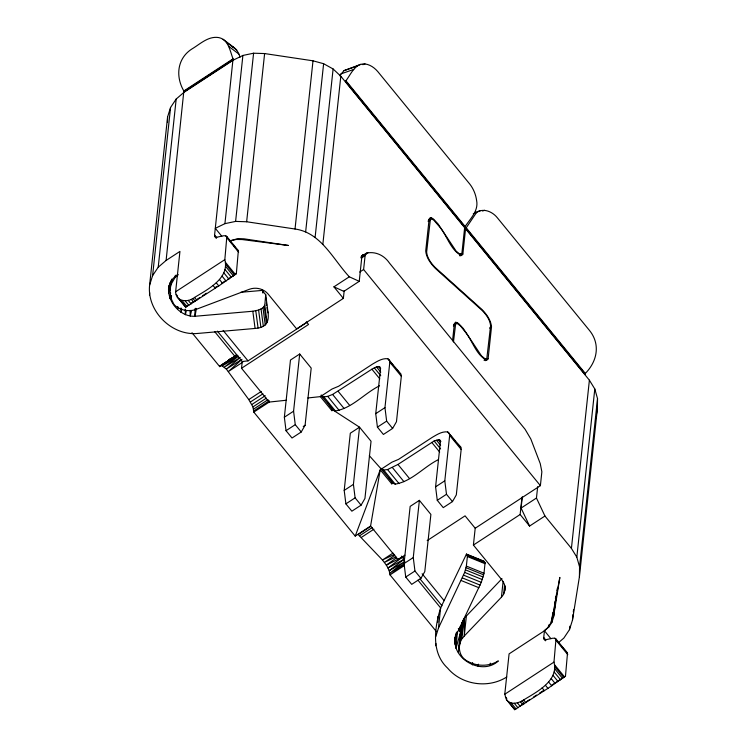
<?xml version="1.0" encoding="UTF-8"?>
<svg xmlns="http://www.w3.org/2000/svg" width="747" height="747" viewBox="0 0 747 747"><rect width="100%" height="100%" fill="white"/><g stroke="black" fill="none" stroke-linecap="round" stroke-linejoin="round"><path stroke-width="1.12" d="M267.977 311.882C269.536 322.853 265.39 327.728 255.091 328.447L197.516 333.461C171.614 335.926 146.767 310.957 149.605 285.139L167.58 116.943L170.568 107.447L176.189 99.024L184.079 92.245L233.279 60.115L242.896 55.446L253.588 53.214L264.615 53.56L313.002 60.815L323.619 63.71L333.106 68.967L340.809 76.231L464.643 227.648L461.935 252.972L459.629 255.222M167.515 122.452L167.58 116.943M262.655 291.115L265.699 294.673L264.793 305.196L262.991 307.848L258.602 310.061L252.813 311.238L195.238 316.252C179.822 317.223 166.161 300.565 168.869 285.671M506.765 676.987C488.23 688.818 461.795 685.027 447.621 668.117C430.814 652.542 434.623 627.527 440.618 607.89L466.464 554.097L484.121 561.258L484.252 562.463L485.055 562.893L484.009 573.248L481.283 582.343L456.109 635.239C448.686 657.164 481.367 676.875 498.333 660.908C489.22 666.52 477.473 666.613 468.117 661.515C453.326 654.475 461.487 636.295 461.618 624.1L459.172 648.209L460.544 638.181M437.835 622.158L437.901 616.527M558.588 642.588L563.854 638.078L569.475 629.656L572.463 620.159L579.42 576.749L579.551 566.833L597.525 398.627L594.799 388.954L589.392 380.186L465.558 228.769L476.493 212.578C483.486 207.582 492.684 211.803 497.446 217.9L589.523 330.482C600.625 344.236 597.283 361.343 585.303 373.444L584.789 374.564M579.42 576.749L597.395 408.553L597.525 398.627M240.861 292.282L262.599 290.387L262.897 292.964M435.744 636.705L438.461 628.078L464.653 572.417L466.361 566.086L467.379 556.524L466.464 554.097M166.105 260.451L179.943 251.412L175.629 291.778C175.825 301.891 188.216 302.824 194.528 297.455C207.143 289.696 229.824 278.444 224.828 259.639L226.845 236.556L225.641 235.753L223.586 235.763L216.079 237.387L214.865 236.584L214.585 235.044L233.045 58.854C229.992 51.113 228.657 39.703 218.871 37.602C208.329 35.753 200.047 44.185 191.727 49.087C177.095 58.565 175.405 76.558 183.855 90.994L166.105 260.451L158.215 267.221L152.593 275.643L149.605 285.139M506.429 699.575C510.462 705.411 518.698 703.347 523.675 699.92C536.29 692.161 558.971 680.909 553.975 662.103L555.992 639.021L554.788 638.218L552.733 638.227L545.226 639.852L544.012 639.049L543.732 637.508L544.451 630.776L548.756 627.078L551.828 622.494L553.452 617.311L559.848 577.412L552.126 618.6L550.436 623.596L547.402 628.022L543.209 631.588L509.09 653.877L504.776 694.243L506.429 699.575L514.664 709.641L547.934 688.379L565.479 676.175L567.505 653.093L555.992 639.021M195.481 308.436L195.238 316.252L196.078 308.408M459.172 648.209L459.657 643.774L461.385 639.619L464.251 636.033L501.424 597.208C505.915 592.586 506.092 584.929 501.984 580.008L473.402 545.058L475.204 528.241L465.073 515.85L427.191 540.604M466.408 615.845L464.251 636.033L464.578 617.89L461.385 639.619L462.094 622.615L464.578 617.89L501.993 578.673M195.779 308.427L195.238 316.252L195.182 308.436M344.208 290.527L343.368 298.38L296.634 328.904L268.052 293.963C263.607 288.715 255.96 286.904 249.545 289.22L196.863 309.09C189.224 312.19 179.999 310.509 174.098 304.701L170.867 298.053L171.063 295.756M457.388 631.925L455.941 648.461L460.554 632.261L458.331 628.46M461.385 639.619L463.131 620.169M171.791 279.219L169.933 290.882L170.867 298.053L171.586 295.943M455.549 634.885L454.699 644.063L456.959 631.925M461.618 624.1L459.657 643.774L462.094 622.615M171.044 280.47L169.933 290.882L171.026 281.74M149.475 295.065L149.727 292.74M152.593 275.643L170.568 107.447M158.215 267.221L176.189 99.024M168.542 293.403L169.662 282.964M170.652 292.88L170.036 298.679L171.175 296.736M221.775 236.229L215.304 228.311L224.922 223.652L242.896 55.446M224.922 223.652L235.604 221.411L253.588 53.214M177.282 297.11L185.723 307.185L218.796 285.914L236.332 273.71L238.358 250.628L226.845 236.556M235.604 221.411L246.641 221.756L264.615 53.56M286.25 400.252L269.181 402.073L241.524 368.262L242.243 361.529L217.396 331.145M361.847 255.819L363.77 254.559L362.837 254.708L361.893 256.408L359.232 281.33L349.307 276.801C333.106 259.498 321.201 232.644 295.028 229.012L313.002 60.815M284.355 417.228L290.471 360.035L299.696 354.013L311.2 368.084L305.093 425.267L301.246 431.99L292.021 438.013L286.036 430.692L284.355 417.228L293.58 411.195L299.696 354.013M305.644 231.915L323.619 63.71M315.131 237.172L333.106 68.967M322.835 244.428L340.809 76.231M379.551 385.797C364.545 393.193 352.388 408.133 335.375 410.953L332.975 409.991L331.901 410.701L332.144 408.432M540.389 485.653L363.612 269.508L365.096 255.642L366.478 253.102C375.741 251.132 384.36 255.53 389.495 263.121L525.076 429.264L530.828 439.003L540.268 463.682L541.864 471.787L540.389 485.653L475.204 528.241M344.199 490.396L350.315 433.213L359.54 427.191L371.044 441.262L364.938 498.445L361.09 505.159L351.865 511.191L345.889 503.87L344.199 490.396L353.424 484.373L359.54 427.191L332.975 409.991L320.986 395.2L323.862 396.881L335.375 410.953M307.876 397.955L320.388 396.629L332.013 389.028L338.662 386.227L372.445 364.153C377.123 361.473 382.231 357.99 387.889 358.765L400.971 374.07L401.326 376.264L396.47 421.71L392.623 428.433L383.407 434.455L377.422 427.135L375.732 413.67L380.596 368.224L379.625 366.506L376.451 366.861L371.903 369.205L332.602 394.444L327.69 396.368L323.862 396.881M392.623 428.433L386.647 421.112L384.957 407.638L389.813 362.192L389.467 359.998M438.433 459.601C423.782 466.856 411.868 481.423 395.219 484.131L392.819 483.169L391.745 483.869L391.988 481.61M465.558 228.769L462.86 254.101L461.431 255.586C450.329 249.965 447.154 235.464 439.376 226.612L433.708 220.01L431.168 218.843L430.403 219.198L426.63 252.103C427.163 258.014 431.01 263.159 435.025 267.305L481.927 309.473C486.586 314.17 490.882 320.108 491.517 326.841L488.099 358.803L486.699 360.259C475.596 354.61 472.44 340.072 464.634 331.21L460.572 326.037L457.547 323.722L456.417 323.442L453.737 325.048M404.043 563.574L410.159 506.391L419.384 500.359L430.888 514.431L424.782 571.623L420.935 578.337L411.709 584.359L405.733 577.048L404.043 563.574L413.268 557.551L419.384 500.359M225.827 362.099L221.14 365.236L226.35 369.074L248.779 399.589L252.925 406.919L253.803 412.111L355.208 536.094L380.232 469.798L391.858 462.206L398.506 459.396L432.289 437.331C436.967 434.642 442.075 431.159 447.733 431.943L460.824 447.238L461.17 449.442L456.314 494.887L452.477 501.601L443.251 507.633L437.266 500.313L435.585 486.839L440.441 441.393L439.469 439.684L434.119 440.991L397.964 464.447L387.534 469.546L383.706 470.059L381.306 469.097L369.317 455.67M452.551 340.8L454.381 323.619L455.661 322.134L458.565 323.46L463.261 328.437L481.442 355.824L484.71 358.551L486.801 358.653L490.592 325.711C490.041 319.819 486.278 314.627 482.207 310.519L435.305 268.35C430.72 263.616 426.313 257.734 425.715 250.973L429.133 219.02L430.403 217.536L433.307 218.862L438.003 223.839L456.118 251.095L459.433 253.868L461.543 253.961M453.466 341.93L455.661 323.796M452.477 501.601L446.491 494.29L444.801 480.816L449.666 435.37L449.311 433.167M435.632 645.725L435.865 643.484M438.461 628.078L440.618 607.89M458.397 652.448L460.554 632.261M472.375 664.905L472.618 662.589M478.164 666.492L478.416 664.167M490.013 665.456L490.256 663.14M501.424 597.208L503.095 581.502M503.627 594.126L504.589 585.153M504.841 590.606L505.317 586.124M537.672 486.708L536.458 498.034L544.946 516.028L529.576 526.065L520.136 514.524L521.938 497.707M529.576 526.065L521.089 508.081L522.302 496.755M548.756 627.078L548.998 624.763M552.126 618.6L552.743 612.857M551.828 622.494L552.817 613.212M555.189 601.074L553.452 617.311L556.608 593.267M555.432 598.749L555.684 596.433M579.551 566.833L576.824 557.159L571.418 548.391L589.392 380.186M576.824 557.159L594.799 388.954M569.475 629.656L569.849 626.173M572.463 620.159L573.08 614.361M573.322 612.036L573.575 609.72M455.016 637.247L454.755 639.553L455.035 637.303M171.913 279.294L171.38 283.832L175.069 277.52L178.281 274.663M175.069 277.52L175.34 275.241M556.907 590.98L557.206 588.683M170.867 298.053L171.175 295.775M461.002 634.838L461.31 632.616M595.742 418.834L596.106 416.546M596.479 414.268L597.395 408.553M177.954 306.849L177.581 309.09L177.571 306.784M355.208 536.094L370.577 526.056L380.232 469.798L391.745 483.869M181.754 309.015L181.082 312.386L181.017 307.923M186.367 310.463L185.396 314.776L185.256 309.118M345.413 81.862L345.926 80.741C350.969 74.242 354.993 63.196 365.003 63.943C370.129 64.615 374.443 67.716 377.758 71.553L469.826 184.126C473.495 188.87 475.792 194.509 476.605 200.439C478.715 210.943 470.349 218.516 465.148 226.528L464.643 227.648M191.577 310.556L190.224 316.093L190.093 310.332M168.617 287.987L170.241 282.805L173.313 278.22L177.618 274.522M191.979 332.714L219.711 366.618L235.081 356.571L236.136 355.198L237.201 355.357L222.587 365.769L238.61 356.142L224.371 367.085L240.235 357.486L226.35 369.074L241.001 359.933M220.15 365.526L219.711 366.618L232.644 357.552M339.596 75.774L344.012 70.638L360.689 64.326M241.981 359.326L228.349 371.558L242.756 362.146M185.517 307.176L187.142 305.85M514.664 709.641L515.337 709.062M370.661 526.383L358.168 534.544L382.445 559.989L386.348 565.134L402.773 556.86L404.006 559.326L389.187 570.708L390.027 574.882L436.5 631.701M402.773 556.86L387.973 567.991L389.187 570.708L404.855 561.501L389.897 573.07L404.37 563.976M404.426 564.05L390.027 574.882L404.444 565.46M396.601 557.738L386.348 565.134L387.973 567.991L404.006 559.326L404.575 560.773M394.846 555.264L384.453 562.388L396.003 556.879M227.704 360.838L230.515 358.962M183.855 90.994L233.045 58.854M184.005 91.479L233.195 59.349M184.079 91.909L233.279 59.769M175.629 291.778L224.828 259.639M190.999 303.329L192.931 302.068M196.788 299.547L199.682 297.661M202.577 295.765L206.433 293.244M215.117 287.576L217.041 286.316M221.868 283.169L225.725 280.648M227.658 279.387L236.332 273.71M361.623 256.277L366.478 253.102M360.689 257.211L365.544 254.036M365.909 254.129L367.851 252.859M361.212 258.182L365.096 255.642M428.806 219.73L431.691 217.853M428.479 220.449L430.403 219.198M428.283 220.729L431.168 218.843M428.124 221.401L430.048 220.141M343.368 298.38L333.928 286.839L349.307 276.801M359.727 272.048L363.612 269.508M359.232 281.33L343.853 291.367L333.928 286.839M242.243 361.529L248.032 360.876L306.98 322.368M241.524 368.262L308.558 324.469L306.382 321.817M459.975 255.978L462.86 254.101M248.779 399.589L261.263 391.428M250.404 402.017L262.897 393.856M251.823 404.51L265.269 395.723M252.925 406.919L266.38 398.132M253.653 409.076L268.061 399.654M253.952 410.841L269.322 400.803L269.181 402.073L253.803 412.111M286.036 430.692L295.261 424.669L293.58 411.195M454.064 324.329L456.949 322.452M454.503 324.702L456.417 323.442M453.382 326L455.306 324.74M303.245 426.481L305.093 425.267M489.593 328.092L491.517 326.841M375.732 413.67L384.957 407.638M377.422 427.135L386.647 421.112M484.028 360.203L485.952 358.952M484.878 359.905L486.801 358.653M485.223 360.68L488.099 358.803M345.889 503.87L355.105 497.847L353.424 484.373M359.727 535.683L372.221 527.531M435.585 486.839L444.801 480.816M361.436 537.354L373.93 529.193M437.266 500.313L446.491 494.29M393.015 553.079L382.445 559.989L394.537 554.367M404.846 555.198L398.039 559.643L370.577 526.056M405.733 577.048L414.949 571.016L413.268 557.551M521.089 508.081L536.458 498.034M473.402 545.058L520.136 514.524M504.776 694.243L553.975 662.103M521.107 705.168L524.002 703.272M526.896 701.386L529.791 699.491M533.647 696.97L536.542 695.083M539.437 693.188L543.293 690.676M551.977 684.999L553.91 683.738M555.833 682.478L565.479 676.175M229.693 359.326L232.55 357.468M228.61 360.054L230.496 358.84M221.14 365.236L237.201 355.357M229.964 240.861L237.891 238.62L243.905 238.807L288.379 245.474L242.121 239.544L236.285 239.46L230.655 240.711M344.012 70.638L356.842 66.203M362.865 64.681L365.003 63.943M340.893 73.897L353.723 69.452M474.999 212.531L480.34 210.682M473.29 213.689L476.493 212.578M482.525 211.028L484.663 210.29M246.641 221.756L295.028 229.012M231.318 46.239C236.183 47.724 238.676 52.701 240.067 57.248M466.445 554.349L484.103 561.52M466.436 554.722L484.103 562.052M466.473 555.012L484.896 562.482M467.398 555.721L485.055 562.893M467.379 556.524L485.036 563.686M466.361 566.086L484.009 573.248M466.063 567.711L483.72 574.873M465.484 569.868L483.141 577.039M464.653 572.417L482.301 579.579M463.626 575.171L481.283 582.343M462.477 577.954L480.134 585.116M461.282 580.568L478.939 587.73M237.144 249.825L238.358 250.628M567.505 653.093L558.382 642.616M223.073 39.274L233.419 47.07M226.388 42.243L236.743 50.04M228.601 46.305L238.956 54.111M460.824 447.238L457.799 444.25M345.926 80.741L465.148 226.528M466.072 227.648L585.303 373.444M345.665 81.152L464.895 226.948M465.811 228.068L585.041 373.855M345.488 81.535L464.718 227.321M465.642 228.451L584.873 374.238M544.946 516.028L571.418 548.391M387.889 358.765L392.922 364.919M397.236 370.195L398.674 371.959M447.733 431.943L454.923 440.739M389.813 362.192L401.326 376.264M449.666 435.37L461.17 449.442M439.469 439.684L440.907 441.44M378.271 366.422L380.428 369.055M438.115 439.591L440.272 442.233M376.451 366.861L380.765 372.146M436.295 440.039L440.609 445.315M374.275 367.813L380.746 375.732M434.119 440.991L440.599 448.9M371.903 369.205L379.821 378.878M431.757 442.373L439.666 452.047M225.641 235.753L227.079 237.518M229.955 241.038L231.393 242.794M233.55 245.436L234.988 247.192M554.788 638.218L556.945 640.861M227.125 238.106L238.638 252.178M556.272 640.571L567.785 654.643M544.451 630.776L550.922 638.694M214.585 235.044L216.742 237.677M543.732 637.508L545.889 640.142M214.865 236.584L216.303 238.34M544.012 639.049L545.45 640.805M338.12 391.269L349.633 405.341M397.964 464.447L409.477 478.519M225.417 262.262L235.389 274.457M554.563 664.727L564.536 676.922M332.602 394.444L344.106 408.516M392.446 467.613L403.95 481.684M225.678 264.205L234.567 275.083M554.825 666.669L563.714 677.548M225.613 266.418L233.4 275.942M554.76 668.882L562.547 678.397M225.015 269.518L231.421 277.342M554.162 671.983L560.567 679.807M327.69 396.368L339.203 410.439M387.534 469.546L399.047 483.617M223.811 272.814L228.927 279.079M552.948 675.279L558.074 681.544M383.706 470.059L395.219 484.131M321.471 395.182L322.909 396.937M327.942 403.1L332.975 409.991M381.315 468.36L383.472 470.993M389.224 478.033L392.819 483.169L380.83 468.378M222.027 276.119L226.052 281.04M551.174 678.584L555.198 683.505M320.388 396.629L331.901 410.701M219.506 279.574L222.606 283.365M548.653 682.039L551.753 685.83M216.303 282.861L218.796 285.914M545.45 685.326L547.934 688.379M212.979 285.41L215.276 288.221M542.126 687.875L544.423 690.686M223.129 330.426L248.032 360.876M422.13 573.752L444.11 600.625M194.528 297.455L196.834 300.275M523.675 699.92L525.981 702.74M192.922 298.427L195.266 301.293M522.069 700.891L524.413 703.749M295.261 424.669L301.246 431.99M355.105 497.847L361.09 505.159M414.949 571.016L420.935 578.337M401.382 556.113L404.006 559.326M420.085 578.981L442.009 605.798M459.554 627.247L461.02 629.03M191.251 299.267L193.716 302.292M520.388 701.732L522.863 704.757M214.65 331.593L235.081 356.571M417.947 580.167L440.814 608.133M459.256 630.683L461.469 633.381M188.197 300.359L191.129 303.945M517.344 702.824L520.276 706.41M185.172 300.845L188.86 305.364M514.319 703.31L518.007 707.829M182.072 300.574L186.937 306.522M511.219 703.039L516.084 708.987M176.217 294.402L177.646 296.139M505.364 696.867L506.793 698.604M179.252 299.267L185.723 307.185M508.399 701.732L514.87 709.65M461.506 625.781L461.917 628.162M265.699 294.673L268.098 312.844M265.615 297.231L265.923 299.528M266.371 302.965L266.679 305.262M266.978 307.559L267.435 310.995M264.793 305.196L267.071 322.405M262.599 290.387L262.897 292.684M264.261 306.531L266.539 323.74M262.991 307.848L265.269 325.057M261.058 309.053L263.336 326.262M258.602 310.061L260.88 327.27M255.791 310.808L258.07 328.017M252.813 311.238L255.091 328.447M456.286 632.961L456.109 635.239L456.305 633.017M236.136 355.198L233.325 357.075L236.136 355.198"/></g></svg>
